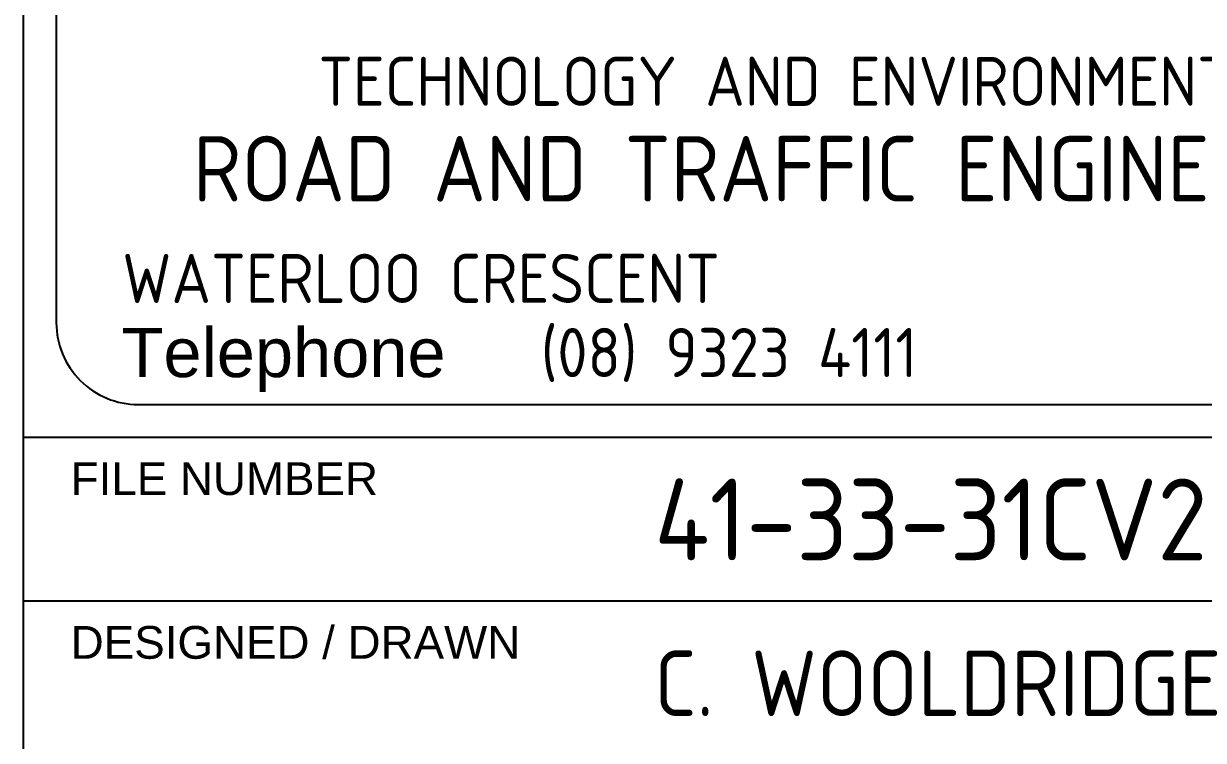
# Model space of a CAD drawing. Extents: x 0 to 420, y 0 to 297.
# Drawn here: x 352.5 to 388.55, y 47.74 to 69.63 of the extents above; entities that cross this region are included whole.
import ezdxf
from ezdxf.enums import TextEntityAlignment as Align

# ---------------------------------------------------------------- set-up
doc = ezdxf.new("R2010")
doc.units = 0
doc.header["$LTSCALE"] = 12
doc.header["$MEASUREMENT"] = 0
doc.layers.get('0').update_dxf_attribs({"linetype": 'CONTINUOUS'})
for name, color, linetype in [('L25', 1, 'CONTINUOUS'), ('TBLK18', 4, 'CONTINUOUS'), ('TBLK25', 1, 'CONTINUOUS'), ('TBLK35', 3, 'CONTINUOUS'), ('TBLK50', 7, 'CONTINUOUS')]:
    doc.layers.add(name, color=color, linetype=linetype)
doc.styles.add('HELVL', font='HELVL', dxfattribs={"width": 0.8})
doc.styles.add('ISO', font='iso')

# ---------------------------------------------------------------- blocks, each defined once
blk = doc.blocks.new('A3BBLK')
at = {"layer": 'TBLK50'}
blk.add_line((352.5, 4.5), (352.5, 292.5), dxfattribs=at)
blk = doc.blocks.new('a3_in_vtblk_trial')
at = {"layer": 'TBLK35'}
for p, q in [((352.5, 57), (415.5, 57)), ((352.5, 52), (415.5, 52))]:
    blk.add_line(p, q, dxfattribs=at)
at = {"layer": 'TBLK50'}
blk.add_lwpolyline([(407, 80.841), (356, 80.841, 0.414214), (353.5, 78.341), (353.5, 60.5, 0.414214), (356, 58), (407, 58, 0.414214), (409.5, 60.5), (409.5, 78.341, 0.414214)], format="xyb", close=True, dxfattribs=at)
blk.add_blockref('A3BBLK', (0, 0))
at = {"layer": 'TBLK18', "style": 'HELVL'}
for s, height, p in [('Telephone', 1.5, (355.493, 58.836)), ('FILE NUMBER', 1, (353.94, 55.236)), ('DESIGNED / DRAWN', 1, (353.94, 50.236))]:
    blk.add_text(s, height=height, dxfattribs=at).set_placement(p)
at = {"layer": 'TBLK18', "style": 'ISO'}
blk.add_attdef('MR_DIRECTORATE', text='', height=1.5, dxfattribs=at).set_placement((381.5, 67.119), align=Align.CENTER)
for tag, p in [('STREET_NAME', (355.514, 61.1)), ('SUBURB_POSTCODE', (388.488, 61.1)), ('TELEPHONE_NO.', (368.306, 58.836)), ('FAX_NO.', (393.555, 58.836))]:
    blk.add_attdef(tag, p, '', height=1.5, dxfattribs=at)
at = {"layer": 'TBLK25', "style": 'ISO'}
for tag, height, p in [('MR_BRANCH', 2, (381.5, 64.199)), ('ROAD_SECTION', 1.75, (384.5, 29.162)), ('SLK', 1.75, (384.5, 26.108)), ('CHAINAGE', 1.75, (384.5, 19.205)), ('DRG_TYPE_03', 1.75, (360.514, 11.498)), ('DRG_TYPE_02', 1.75, (360.514, 8.361)), ('DRG_TYPE_01', 1.75, (360.3, 5.421))]:
    blk.add_attdef(tag, text='', height=height, dxfattribs=at).set_placement(p, align=Align.CENTER)
for tag, p, height in [('FILE_NUMBER', (371.773, 53.237), 2.5), ('DESIGNED_/_DRAWN', (371.773, 48.487), 2), ('DATE', (405.683, 48.487), 2), ('VERIFIED', (371.773, 43.487), 2), ('DATE', (405.683, 43.404), 2), ('APPROVED', (371.773, 38.487), 2), ('DATE', (405.683, 38.392), 2), ('LOCAL_AUTHORITY', (370.48, 16.733), 1.25)]:
    blk.add_attdef(tag, p, '', height=height, dxfattribs=at)
at = {"layer": 'TBLK35', "style": 'ISO', "width": 0.9}
for tag, p in [('ROAD_PROJECT&NUMBER', (384.5, 32.231)), ('DRAWING_DESCRIPTION', (384.5, 22.288))]:
    blk.add_attdef(tag, text='', height=2.5, dxfattribs=at).set_placement(p, align=Align.CENTER)
at = {"layer": 'TBLK50', "style": 'ISO'}
blk.add_attdef('DRG_NUMBER', (370.5, 6.021), '', height=5, dxfattribs=at)

msp = doc.modelspace()

# ---------------------------------------------------------------- block references
at = {"layer": 'L25'}
ref = msp.add_blockref('a3_in_vtblk_trial', (0, 0), dxfattribs=at)
ref.add_attrib('DESIGNED_/_DRAWN', 'C. WOOLDRIDGE', (371.773, 48.487), dxfattribs={"layer": 'TBLK25', "height": 2, "style": 'ISO'})
ref.add_attrib('FILE_NUMBER', '41-33-31CV2', (371.773, 53.237), dxfattribs={"layer": 'TBLK25', "height": 2.5, "style": 'ISO'})
ref.add_attrib('STREET_NAME', 'WATERLOO CRESCENT', (355.514, 61.1), dxfattribs={"layer": 'TBLK18', "height": 1.5, "style": 'ISO'})
ref.add_attrib('TELEPHONE_NO.', '(08) 9323 4111', (368.306, 58.836), dxfattribs={"layer": 'TBLK18', "height": 1.5, "style": 'ISO'})
ref.add_attrib('MR_BRANCH', 'ROAD AND TRAFFIC ENGINEERING BRANCH', dxfattribs={"layer": 'TBLK25', "height": 2, "style": 'ISO'}).set_placement((381.5, 64.199), align=Align.CENTER)
ref.add_attrib('MR_DIRECTORATE', 'TECHNOLOGY AND ENVIRONMENT DIRECTORATE', dxfattribs={"layer": 'TBLK18', "height": 1.5, "style": 'ISO'}).set_placement((381.5, 67.119), align=Align.CENTER)

doc.saveas('drawing.dxf')
